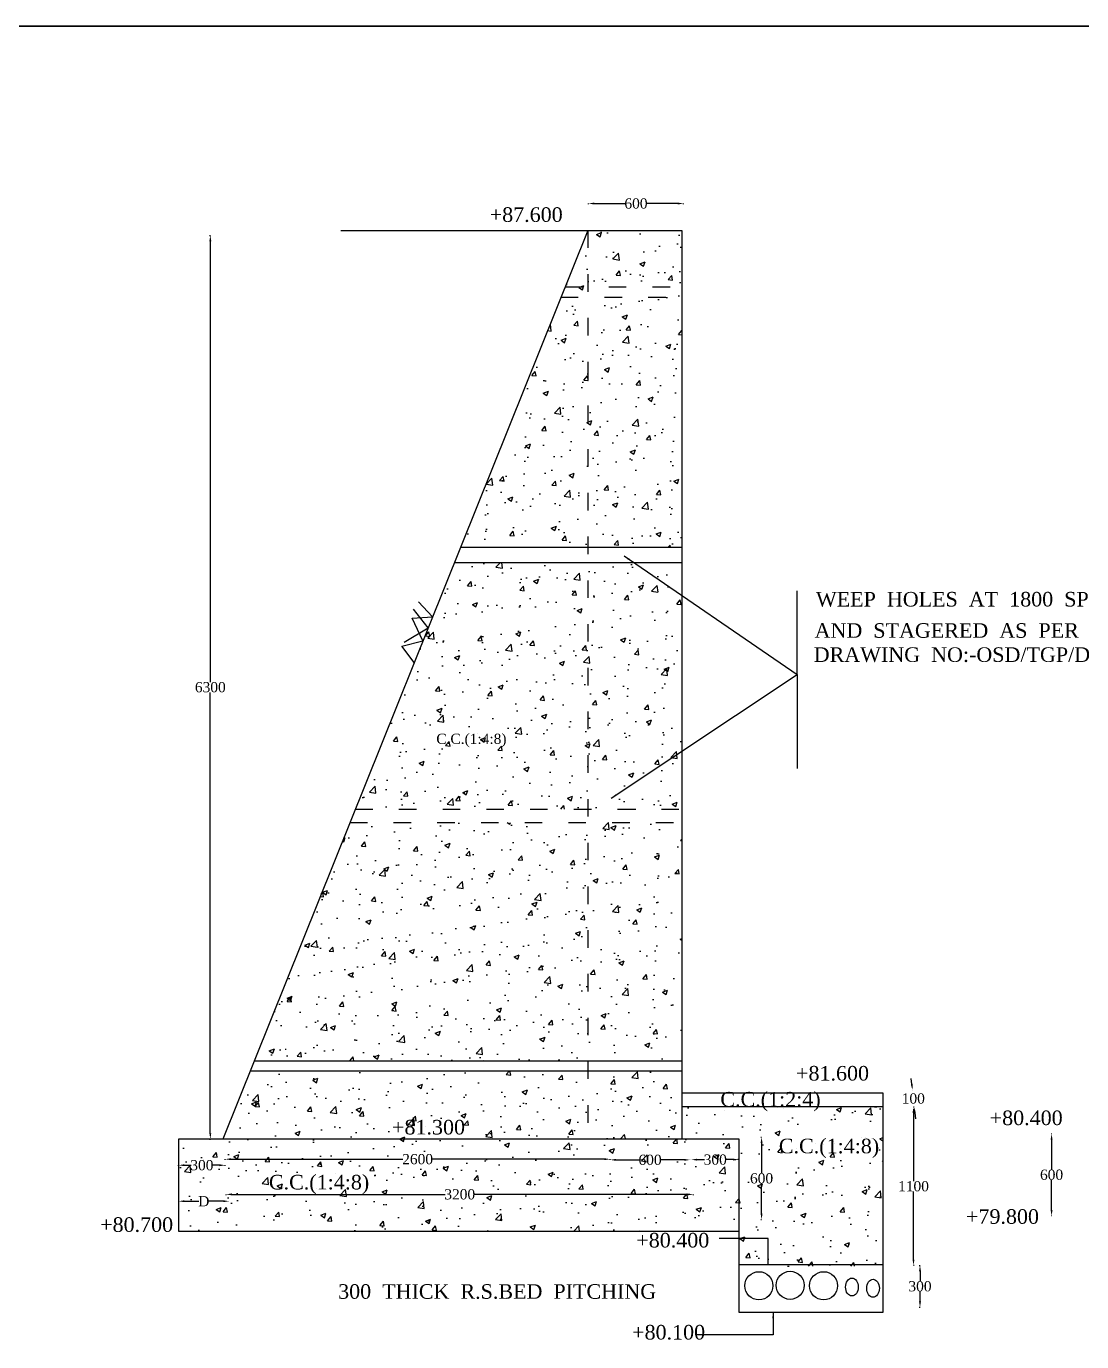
# Model space of a CAD drawing. Header units: millimetres. Extents: x 622 to 28982, y 1977 to 20039.
# Drawn here: x 14802 to 22043, y 11016 to 20039 of the extents above; entities that cross this region are included whole.
import ezdxf

# ---------------------------------------------------------------- set-up
doc = ezdxf.new("R2010")
doc.units = ezdxf.units.MM
doc.header["$MEASUREMENT"] = 0
doc.linetypes.add('ACAD_ISO03W100', pattern=[30, 12, -18])
for name, color, linetype in [('DIM', 5, 'Continuous'), ('DWG.LINE', 10, 'Continuous'), ('HATCH', 2, 'Continuous'), ('TEXT', 7, 'Continuous')]:
    doc.layers.add(name, color=color, linetype=linetype)
doc.layers.add('DO LINE', color=3, linetype='Continuous', plot=False)
doc.layers.add('TITLE', color=7, linetype='Continuous', lineweight=30)
doc.styles.get("Standard").update_dxf_attribs({"font": 'TIMES.TTF', "height": 70})
doc.dimstyles.get("Standard").update_dxf_attribs({"dimtxt": 70, "dimasz": 40, "dimexe": 0.18, "dimexo": 0.0625, "dimgap": 0.09, "dimtad": 0, "dimtih": 1, "dimtoh": 1, "dimdec": 0, "dimzin": 0, "dimdsep": 46, "dimtxsty": 'Standard', "dimcen": 300, "dimclre": 256, "dimclrt": 4, "dimadec": 0, "dimazin": 0, "dimtfac": 1, "dimtdec": 0, "dimtofl": 0, "dimtmove": 0, "dimatfit": 3, "dimfxl": 5, "dimfxlon": 1, "dimtolj": 1, "dimtzin": 0, "dimarcsym": 0})
pattern_1 = [(50, (0, 0), (358.6300913003767, -31.37606749129755), [37.5, -412.5]), (355, (0, 0), (-69.3756668065, 376.0960668500059), [30, -330]), (100.4514, (29.88584, -2.61467), (289.2546908570108, 344.7197710304768), [31.870095, -350.571056]), (46.18420000000001, (0, 100), (533.6205243128222, -82.75950716450905), [56.25, -618.75]), (96.6356, (44.4683725, 93.1033465), (467.3313527743517, 487.0589354502209), [47.805144, -525.8565]), (351.1842, (0, 100), (467.3309725668136, 487.0593004626623), [45, -495]), (21, (50, 75), (298.4535260592309, -201.3094453326694), [37.5, -412.5]), (326.0000000000001, (50, 75), (121.6576659607909, 362.5750225234265), [30, -330]), (71.4514, (74.8711165, 58.224197), (420.111314290745, 161.2652483549762), [31.870095, -350.571056]), (37.50000000000001, (0, 0), (6.079927658645334, 166.4469269156558), [0, -326, 0, -335, 0, -331.25]), (7.499999999999999, (0, 0), (131.5347687210743, 197.2058559411801), [0, -191, 0, -318.5, 0, -126.25]), (327.5, (-111.5, 0), (266.9112180862045, -11.2774358671899), [0, -125, 0, -390, 0, -517.5]), (317.5, (-161.5, 0), (291.5930846711931, 50.05249116615882), [0, -162.5, 0, -259, 0, -367.5])]

# ---------------------------------------------------------------- blocks, each defined once
blk = doc.blocks.new('*D87')
at = {"layer": 'Defpoints', "color": 0, "ltscale": 0.2}
for p in [(15846.82246838603, 12206.42280930436), (16166.28010570406, 12226.75180984786), (16166.28010570406, 12206.42280930436)]:
    blk.add_point(p, dxfattribs=at)
at = {"layer": 'DIM', "lineweight": -2, "ltscale": 0.2}
for p, q in [((15846.82246838603, 12221.75180984786), (15846.82246838603, 12226.93180984786)), ((16166.28010570406, 12221.75180984786), (16166.28010570406, 12226.93180984786))]:
    blk.add_line(p, q, dxfattribs=at)
at = {"layer": 'DIM', "color": 0, "lineweight": -2, "ltscale": 0.2}
for p, q in [((15886.82246838603, 12226.75180984786), (15932.87801379342, 12226.75180984786)), ((16126.28010570406, 12226.75180984786), (16080.22456029667, 12226.75180984786))]:
    blk.add_line(p, q, dxfattribs=at)
at = {"layer": 'DIM', "color": 0, "ltscale": 0.2}
for points in [[(15886.82246838603, 12233.41847651453), (15886.82246838603, 12220.0851431812), (15846.82246838603, 12226.75180984786)], [(16126.28010570406, 12233.41847651453), (16126.28010570406, 12220.0851431812), (16166.28010570406, 12226.75180984786)]]:
    blk.add_solid(points, dxfattribs=at)
at = {"layer": 'DIM', "color": 4, "ltscale": 0.2, "insert": (16006.55128704505, 12226.75180984786), "char_height": 70, "attachment_point": 5}
blk.add_mtext('\\A1;300', dxfattribs=at)
blk = doc.blocks.new('*D88')
at = {"layer": 'Defpoints', "color": 0, "ltscale": 0.2}
for p in [(15846.82246838603, 11979.89983966059), (16192.44374365726, 11979.89983966059), (16192.44374365726, 11979.89983966059)]:
    blk.add_point(p, dxfattribs=at)
at = {"layer": 'DIM', "lineweight": -2, "ltscale": 0.2}
for p, q in [((15846.82246838603, 11979.89983966059), (15846.82246838603, 11980.07983966059)), ((16192.44374365726, 11979.89983966059), (16192.44374365726, 11980.07983966059))]:
    blk.add_line(p, q, dxfattribs=at)
at = {"layer": 'DIM', "color": 0, "lineweight": -2, "ltscale": 0.2}
for p, q in [((15886.82246838603, 11979.89983966059), (15985.07302671379, 11979.89983966059)), ((16152.44374365726, 11979.89983966059), (16054.19318532951, 11979.89983966059))]:
    blk.add_line(p, q, dxfattribs=at)
at = {"layer": 'DIM', "color": 0, "ltscale": 0.2}
for points in [[(15886.82246838603, 11986.56650632726), (15886.82246838603, 11973.23317299392), (15846.82246838603, 11979.89983966059)], [(16152.44374365726, 11986.56650632726), (16152.44374365726, 11973.23317299392), (16192.44374365726, 11979.89983966059)]]:
    blk.add_solid(points, dxfattribs=at)
at = {"layer": 'DIM', "color": 4, "ltscale": 0.2, "insert": (16019.63310602165, 11979.89983966059), "char_height": 70, "attachment_point": 5}
blk.add_mtext('\\A1;D', dxfattribs=at)
blk = doc.blocks.new('*D89')
at = {"layer": 'Defpoints', "color": 0, "ltscale": 0.2}
for p in [(19378.60059637297, 12026.74490058937), (16172.44374365726, 11983.23317299392), (19378.60059637297, 11983.23317299392)]:
    blk.add_point(p, dxfattribs=at)
at = {"layer": 'DIM', "lineweight": -2, "ltscale": 0.2}
for p, q in [((16172.44374365726, 12021.74490058937), (16172.44374365726, 12026.92490058937)), ((19378.60059637297, 12021.74490058937), (19378.60059637297, 12026.92490058937))]:
    blk.add_line(p, q, dxfattribs=at)
at = {"layer": 'DIM', "color": 0, "lineweight": -2, "ltscale": 0.2}
for p, q in [((16212.44374365726, 12026.74490058937), (17676.00895444194, 12026.74490058937)), ((19338.60059637297, 12026.74490058937), (17875.0353855883, 12026.74490058937))]:
    blk.add_line(p, q, dxfattribs=at)
at = {"layer": 'DIM', "color": 0, "ltscale": 0.2}
for points in [[(16212.44374365726, 12033.41156725604), (16212.44374365726, 12020.07823392271), (16172.44374365726, 12026.74490058937)], [(19338.60059637297, 12033.41156725604), (19338.60059637297, 12020.07823392271), (19378.60059637297, 12026.74490058937)]]:
    blk.add_solid(points, dxfattribs=at)
at = {"layer": 'DIM', "color": 4, "ltscale": 0.2, "insert": (17775.52217001512, 12026.74490058937), "char_height": 70, "attachment_point": 5}
blk.add_mtext('\\A1;3200', dxfattribs=at)
blk = doc.blocks.new('*D90')
at = {"layer": 'Defpoints', "color": 0, "ltscale": 0.2}
for p in [(16166.28010570406, 12226.93180984786), (18806.97987338196, 12268.16195838666), (18806.97987338196, 12226.93180984786)]:
    blk.add_point(p, dxfattribs=at)
at = {"layer": 'DIM', "lineweight": -2, "ltscale": 0.2}
for p, q in [((16166.28010570406, 12263.16195838666), (16166.28010570406, 12268.34195838666)), ((18806.97987338196, 12263.16195838666), (18806.97987338196, 12268.34195838666))]:
    blk.add_line(p, q, dxfattribs=at)
at = {"layer": 'DIM', "color": 0, "lineweight": -2, "ltscale": 0.2}
for p, q in [((16206.28010570406, 12268.16195838666), (17386.13263554157, 12268.16195838666)), ((18766.97987338196, 12268.16195838666), (17587.12734354446, 12268.16195838666))]:
    blk.add_line(p, q, dxfattribs=at)
at = {"layer": 'DIM', "color": 0, "ltscale": 0.2}
for points in [[(16206.28010570406, 12274.82862505332), (16206.28010570406, 12261.49529171999), (16166.28010570406, 12268.16195838666)], [(18766.97987338196, 12274.82862505332), (18766.97987338196, 12261.49529171999), (18806.97987338196, 12268.16195838666)]]:
    blk.add_solid(points, dxfattribs=at)
at = {"layer": 'DIM', "color": 4, "ltscale": 0.2, "insert": (17486.62998954301, 12268.16195838666), "char_height": 70, "attachment_point": 5}
blk.add_mtext('\\A1;2600', dxfattribs=at)
blk = doc.blocks.new('*D91')
at = {"layer": 'Defpoints', "color": 0, "ltscale": 0.2}
for p in [(18806.97987338196, 12263.16195838666), (19355.3639298435, 12263.51927137838), (19355.3639298435, 12263.16195838666)]:
    blk.add_point(p, dxfattribs=at)
at = {"layer": 'DIM', "lineweight": -2, "ltscale": 0.2}
for p, q in [((18806.97987338196, 12263.22445838666), (18806.97987338196, 12263.69927137838)), ((19355.3639298435, 12263.22445838666), (19355.3639298435, 12263.69927137838))]:
    blk.add_line(p, q, dxfattribs=at)
at = {"layer": 'DIM', "color": 0, "lineweight": -2, "ltscale": 0.2}
for p, q in [((18846.97987338196, 12263.51927137838), (19007.62479995448, 12263.51927137838)), ((19315.3639298435, 12263.51927137838), (19154.71900327099, 12263.51927137838))]:
    blk.add_line(p, q, dxfattribs=at)
at = {"layer": 'DIM', "color": 0, "ltscale": 0.2}
for points in [[(18846.97987338196, 12270.18593804504), (18846.97987338196, 12256.85260471171), (18806.97987338196, 12263.51927137838)], [(19315.3639298435, 12270.18593804504), (19315.3639298435, 12256.85260471171), (19355.3639298435, 12263.51927137838)]]:
    blk.add_solid(points, dxfattribs=at)
at = {"layer": 'DIM', "color": 4, "ltscale": 0.2, "insert": (19081.17190161273, 12263.51927137838), "char_height": 70, "attachment_point": 5}
blk.add_mtext('\\A1;600', dxfattribs=at)
blk = doc.blocks.new('*D92')
at = {"layer": 'Defpoints', "color": 0, "ltscale": 0.2}
for p in [(19364.40738924957, 12265.02651461272), (19692.99171541049, 12265.02651461272), (19692.99171541049, 12265.02651461272)]:
    blk.add_point(p, dxfattribs=at)
at = {"layer": 'DIM', "lineweight": -2, "ltscale": 0.2}
for p, q in [((19364.40738924957, 12265.02651461272), (19364.40738924957, 12265.20651461272)), ((19692.99171541049, 12265.02651461272), (19692.99171541049, 12265.20651461272))]:
    blk.add_line(p, q, dxfattribs=at)
at = {"layer": 'DIM', "color": 0, "lineweight": -2, "ltscale": 0.2}
for p, q in [((19404.40738924957, 12265.02651461272), (19455.02627907841, 12265.02651461272)), ((19652.99171541049, 12265.02651461272), (19602.37282558165, 12265.02651461272))]:
    blk.add_line(p, q, dxfattribs=at)
at = {"layer": 'DIM', "color": 0, "ltscale": 0.2}
for points in [[(19404.40738924957, 12271.69318127939), (19404.40738924957, 12258.35984794605), (19364.40738924957, 12265.02651461272)], [(19652.99171541049, 12271.69318127939), (19652.99171541049, 12258.35984794605), (19692.99171541049, 12265.02651461272)]]:
    blk.add_solid(points, dxfattribs=at)
at = {"layer": 'DIM', "color": 4, "ltscale": 0.2, "insert": (19528.69955233003, 12265.02651461272), "char_height": 70, "attachment_point": 5}
blk.add_mtext('\\A1;300', dxfattribs=at)
blk = doc.blocks.new('*D93')
at = {"layer": 'Defpoints', "color": 0, "ltscale": 0.2}
for p in [(19816.90919392486, 12418.29372698197), (19816.90919392486, 11854.66156351702), (19846.36549562484, 11854.66156351702)]:
    blk.add_point(p, dxfattribs=at)
at = {"layer": 'DIM', "lineweight": -2, "ltscale": 0.2}
for p, q in [((19841.36549562484, 12418.29372698197), (19846.54549562484, 12418.29372698197)), ((19841.36549562484, 11854.66156351702), (19846.54549562484, 11854.66156351702))]:
    blk.add_line(p, q, dxfattribs=at)
at = {"layer": 'DIM', "color": 0, "lineweight": -2, "ltscale": 0.2}
for p, q in [((19846.36549562484, 12378.29372698197), (19846.36549562484, 12172.17326889765)), ((19846.36549562484, 11894.66156351702), (19846.36549562484, 12100.78202160133))]:
    blk.add_line(p, q, dxfattribs=at)
at = {"layer": 'DIM', "color": 0, "ltscale": 0.2}
for points in [[(19839.69882895817, 12378.29372698197), (19853.0321622915, 12378.29372698197), (19846.36549562484, 12418.29372698197)], [(19839.69882895817, 11894.66156351702), (19853.0321622915, 11894.66156351702), (19846.36549562484, 11854.66156351702)]]:
    blk.add_solid(points, dxfattribs=at)
at = {"layer": 'DIM', "color": 4, "ltscale": 0.2, "insert": (19846.36549562483, 12136.47764524949), "char_height": 70, "attachment_point": 5}
blk.add_mtext('\\A1;600', dxfattribs=at)
blk = doc.blocks.new('*D94')
at = {"layer": 'Defpoints', "color": 0, "ltscale": 0.2}
for p in [(20902.47616850381, 11539.3584497972), (20902.47616850381, 11252.64760577907), (20933.23890085393, 11252.64760577907)]:
    blk.add_point(p, dxfattribs=at)
at = {"layer": 'DIM', "lineweight": -2, "ltscale": 0.2}
for p, q in [((20928.23890085393, 11539.3584497972), (20933.41890085393, 11539.3584497972)), ((20928.23890085393, 11252.64760577907), (20933.41890085393, 11252.64760577907))]:
    blk.add_line(p, q, dxfattribs=at)
at = {"layer": 'DIM', "color": 0, "lineweight": -2, "ltscale": 0.2}
for p, q in [((20933.23890085393, 11499.3584497972), (20933.23890085393, 11431.6986514363)), ((20933.23890085393, 11292.64760577907), (20933.23890085393, 11360.30740413998))]:
    blk.add_line(p, q, dxfattribs=at)
at = {"layer": 'DIM', "color": 0, "ltscale": 0.2}
for points in [[(20926.57223418726, 11499.3584497972), (20939.9055675206, 11499.3584497972), (20933.23890085393, 11539.3584497972)], [(20926.57223418726, 11292.64760577907), (20939.9055675206, 11292.64760577907), (20933.23890085393, 11252.64760577907)]]:
    blk.add_solid(points, dxfattribs=at)
at = {"layer": 'DIM', "color": 4, "ltscale": 0.2, "insert": (20933.23890085393, 11396.00302778814), "char_height": 70, "attachment_point": 5}
blk.add_mtext('\\A1;300', dxfattribs=at)
blk = doc.blocks.new('*D95')
at = {"layer": 'Defpoints', "color": 0, "ltscale": 0.2}
for p in [(20888.67203952724, 12625.3180386341), (20930.82890085393, 12625.3180386341), (20930.82890085393, 11539.3584497972)]:
    blk.add_point(p, dxfattribs=at)
at = {"layer": 'DIM', "lineweight": -2, "ltscale": 0.2}
for p, q in [((20893.67203952724, 12625.3180386341), (20888.49203952724, 12625.3180386341)), ((20893.67203952724, 11539.3584497972), (20888.49203952724, 11539.3584497972))]:
    blk.add_line(p, q, dxfattribs=at)
at = {"layer": 'DIM', "color": 0, "lineweight": -2, "ltscale": 0.2}
for p, q in [((20888.67203952724, 12585.3180386341), (20888.67203952724, 12118.03386786381)), ((20888.67203952724, 11579.3584497972), (20888.67203952724, 12046.64262056749))]:
    blk.add_line(p, q, dxfattribs=at)
at = {"layer": 'DIM', "color": 0, "ltscale": 0.2}
for points in [[(20882.00537286057, 12585.3180386341), (20895.33870619391, 12585.3180386341), (20888.67203952724, 12625.3180386341)], [(20882.00537286057, 11579.3584497972), (20895.33870619391, 11579.3584497972), (20888.67203952724, 11539.3584497972)]]:
    blk.add_solid(points, dxfattribs=at)
at = {"layer": 'DIM', "color": 4, "ltscale": 0.2, "insert": (20888.67203952724, 12082.33824421565), "char_height": 70, "attachment_point": 5}
blk.add_mtext('\\A1;1100', dxfattribs=at)
blk = doc.blocks.new('*D96')
at = {"layer": 'Defpoints', "color": 0, "ltscale": 0.2}
for p in [(20881.06255064293, 12742.73084406328), (20893.67203952724, 12625.3180386341), (20893.67203952724, 12625.3180386341)]:
    blk.add_point(p, dxfattribs=at)
at = {"layer": 'DIM', "color": 0, "lineweight": -2, "ltscale": 0.2}
for p, q in [((20876.79133146751, 12782.50214887913), (20872.52011229208, 12822.27345369498)), ((20897.94325870267, 12585.54673381824), (20902.2144778781, 12545.77542900239))]:
    blk.add_line(p, q, dxfattribs=at)
at = {"layer": 'DIM', "lineweight": -2, "ltscale": 0.2}
for p, q in [((20881.06255064294, 12742.73084406328), (20881.24152151461, 12742.75006454957)), ((20893.67203952724, 12625.3180386341), (20893.85101039891, 12625.33725912038))]:
    blk.add_line(p, q, dxfattribs=at)
at = {"layer": 'DIM', "color": 0, "ltscale": 0.2}
for points in [[(20883.41988227015, 12783.2140187417), (20870.16278066486, 12781.79027901656), (20881.06255064294, 12742.73084406328)], [(20904.57180950531, 12586.25860368082), (20891.31470790003, 12584.83486395567), (20893.67203952724, 12625.3180386341)]]:
    blk.add_solid(points, dxfattribs=at)
at = {"layer": 'DIM', "color": 4, "ltscale": 0.2, "insert": (20887.36729508509, 12684.02444134869), "char_height": 70, "attachment_point": 5}
blk.add_mtext('\\A1;100', dxfattribs=at)
blk = doc.blocks.new('*D97')
at = {"layer": 'Defpoints', "color": 0, "ltscale": 0.2}
for p in [(21838.26769890965, 12442.60581494357), (21836.06717679824, 11879.82320947632), (21838.26769890965, 11879.82320947632)]:
    blk.add_point(p, dxfattribs=at)
at = {"layer": 'DIM', "lineweight": -2, "ltscale": 0.2}
for p, q in [((21838.20519890965, 12442.60581494357), (21835.88717679824, 12442.60581494357)), ((21838.20519890965, 11879.82320947632), (21835.88717679824, 11879.82320947632))]:
    blk.add_line(p, q, dxfattribs=at)
at = {"layer": 'DIM', "color": 0, "lineweight": -2, "ltscale": 0.2}
for p, q in [((21836.06717679824, 12402.60581494357), (21836.06717679824, 12196.91013585811)), ((21836.06717679824, 11919.82320947632), (21836.06717679824, 12125.51888856178))]:
    blk.add_line(p, q, dxfattribs=at)
at = {"layer": 'DIM', "color": 0, "ltscale": 0.2}
for points in [[(21829.40051013157, 12402.60581494357), (21842.73384346491, 12402.60581494357), (21836.06717679824, 12442.60581494357)], [(21829.40051013157, 11919.82320947632), (21842.73384346491, 11919.82320947632), (21836.06717679824, 11879.82320947632)]]:
    blk.add_solid(points, dxfattribs=at)
at = {"layer": 'DIM', "color": 4, "ltscale": 0.2, "insert": (21836.06717679824, 12161.21451220995), "char_height": 70, "attachment_point": 5}
blk.add_mtext('\\A1;600', dxfattribs=at)
blk = doc.blocks.new('*D107')
at = {"layer": 'Defpoints', "color": 0, "ltscale": 0.2}
for p in [(18658.2255657175, 18807.35551189972), (19310.99320823909, 18823.45695749567), (19310.99320823909, 18807.35551189972)]:
    blk.add_point(p, dxfattribs=at)
at = {"layer": 'DIM', "lineweight": -2, "ltscale": 0.2}
for p, q in [((18658.2255657175, 18818.45695749567), (18658.2255657175, 18823.63695749567)), ((19310.99320823909, 18818.45695749567), (19310.99320823909, 18823.63695749567))]:
    blk.add_line(p, q, dxfattribs=at)
at = {"layer": 'DIM', "color": 0, "lineweight": -2, "ltscale": 0.2}
for p, q in [((18698.2255657175, 18823.45695749567), (18911.06228532004, 18823.45695749567)), ((19270.99320823909, 18823.45695749567), (19058.15648863655, 18823.45695749567))]:
    blk.add_line(p, q, dxfattribs=at)
at = {"layer": 'DIM', "color": 0, "ltscale": 0.2}
for points in [[(18698.2255657175, 18830.12362416234), (18698.2255657175, 18816.790290829), (18658.2255657175, 18823.45695749567)], [(19270.99320823909, 18830.12362416234), (19270.99320823909, 18816.790290829), (19310.99320823909, 18823.45695749567)]]:
    blk.add_solid(points, dxfattribs=at)
at = {"layer": 'DIM', "color": 4, "ltscale": 0.2, "insert": (18984.60938697829, 18823.45695749567), "char_height": 70, "attachment_point": 5}
blk.add_mtext('\\A1;600', dxfattribs=at)
blk = doc.blocks.new('*D108')
at = {"layer": 'Defpoints', "color": 0, "ltscale": 0.2}
for p in [(15987.17954419067, 18605.28298142766), (15987.17954419067, 12405.80047153411), (16064.34555969897, 12405.80047153411)]:
    blk.add_point(p, dxfattribs=at)
at = {"layer": 'DIM', "lineweight": -2, "ltscale": 0.2}
for p, q in [((16059.34555969897, 18605.28298142766), (16064.52555969897, 18605.28298142766)), ((16059.34555969897, 12405.80047153411), (16064.52555969897, 12405.80047153411))]:
    blk.add_line(p, q, dxfattribs=at)
at = {"layer": 'DIM', "color": 0, "lineweight": -2, "ltscale": 0.2}
for p, q in [((16064.34555969897, 18565.28298142766), (16064.34555969897, 15541.23735012905)), ((16064.34555969897, 12445.80047153411), (16064.34555969897, 15469.84610283272))]:
    blk.add_line(p, q, dxfattribs=at)
at = {"layer": 'DIM', "color": 0, "ltscale": 0.2}
for points in [[(16057.6788930323, 18565.28298142766), (16071.01222636563, 18565.28298142766), (16064.34555969897, 18605.28298142766)], [(16057.6788930323, 12445.80047153411), (16071.01222636563, 12445.80047153411), (16064.34555969897, 12405.80047153411)]]:
    blk.add_solid(points, dxfattribs=at)
at = {"layer": 'DIM', "color": 4, "ltscale": 0.2, "insert": (16064.34555969896, 15505.54172648089), "char_height": 70, "attachment_point": 5}
blk.add_mtext('\\A1;6300', dxfattribs=at)

msp = doc.modelspace()

# ---------------------------------------------------------------- hatches: boundary and pattern name
at = {"layer": 'HATCH', "ltscale": 0.2}
h = msp.add_hatch(dxfattribs=at)
h.set_pattern_fill('AR-CONC', color=256, scale=50, style=0)
h.set_pattern_definition(pattern_1)
h.paths.add_polyline_path([(18653.19248034418, 18638.52115378366), (17780.29906428679, 16465.8924647538), (18653.19248034418, 16465.8924647538)])
h = msp.add_hatch(dxfattribs=at)
h.set_pattern_fill('AR-CONC', color=256, scale=50, style=0)
h.set_pattern_definition(pattern_1)
h.paths.add_polyline_path([(19298.10434489837, 18638.52115378366), (18653.19248034418, 18638.52115378366), (18653.19248034418, 16465.8924647538), (19298.10434489837, 16465.8924647538)])
h = msp.add_hatch(dxfattribs=at)
h.set_pattern_fill('AR-CONC', color=256, scale=50, style=0)
h.set_pattern_definition(pattern_1)
h.paths.add_polyline_path([(18653.19248034418, 16362.11709868214), (17738.60540800291, 16362.11709868213), (17058.71506889072, 14669.87239964288), (18653.19248034418, 14669.87239964288)])
h = msp.add_hatch(dxfattribs=at)
h.set_pattern_fill('AR-CONC', color=256, scale=50, style=0)
h.set_pattern_definition(pattern_1)
h.paths.add_polyline_path([(19298.10434489837, 16362.11709868214), (18653.19248034418, 16362.11709868213), (18653.19248034418, 14669.87239964288), (19298.10434489837, 14669.87239964288)])
h = msp.add_hatch(dxfattribs=at)
h.set_pattern_fill('AR-CONC', color=256, scale=50, style=0)
h.set_pattern_definition(pattern_1)
h.paths.add_polyline_path([(18653.19248034418, 14577.4908769601), (17021.59909812115, 14577.4908769601), (16365.15206563356, 12943.5964869063), (18653.19248034418, 12943.5964869063)])
h = msp.add_hatch(dxfattribs=at)
h.set_pattern_fill('AR-CONC', color=256, scale=50, style=0)
h.set_pattern_definition(pattern_1)
h.paths.add_polyline_path([(19298.10434489837, 14577.4908769601), (18653.19248034418, 14577.4908769601), (18653.19248034418, 12943.5964869063), (19298.10434489837, 12943.5964869063)])
h = msp.add_hatch(dxfattribs=at)
h.set_pattern_fill('AR-CONC', color=256, scale=50, style=0)
h.set_pattern_definition(pattern_1)
h.paths.add_polyline_path([(18653.19248034418, 12873.90405636111), (16337.15185368796, 12873.90405636112), (16149.08265470724, 12405.80047153411), (18653.19248034418, 12405.80047153411)])
h.paths.add_polyline_path([(17285.76208935599, 12410.2819497908), (17825.99280312672, 12410.2819497908), (17825.99280312672, 12562.98562679152), (17285.76208935599, 12562.98562679152)], flags=24)
h = msp.add_hatch(dxfattribs=at)
h.set_pattern_fill('AR-CONC', color=256, scale=50, style=0)
h.set_pattern_definition(pattern_1)
h.paths.add_polyline_path([(18653.19248034418, 12873.90405636111), (16337.15185368796, 12873.90405636112), (16149.08265470724, 12405.80047153411), (18653.19248034418, 12405.80047153411)])
h.paths.add_polyline_path([(17285.76208935599, 12410.2819497908), (17825.99280312672, 12410.2819497908), (17825.99280312672, 12562.98562679152), (17285.76208935599, 12562.98562679152)], flags=24)
h = msp.add_hatch(dxfattribs=at)
h.set_pattern_fill('AR-CONC', color=256, scale=50, style=0)
h.set_pattern_definition(pattern_1)
h.paths.add_polyline_path([(19298.10434489837, 12873.90405636111), (18653.19248034418, 12873.90405636112), (18653.19248034418, 12405.80047153411), (19298.10434489837, 12405.80047153411)])
h = msp.add_hatch(dxfattribs=at)
h.set_pattern_fill('AR-CONC', color=256, scale=50, style=0)
h.set_pattern_definition(pattern_1)
h.paths.add_polyline_path([(20678.95967135913, 12628.70654525639), (19298.10434489837, 12628.70654525638), (19298.10434489837, 12405.80047153411), (19692.9917154105, 12405.80047153411), (19692.99171541049, 11535.19575998899), (20678.95967135913, 11535.19575998899)])
h.paths.add_polyline_path([(19755.40839396658, 12189.58326889766), (19937.32259728309, 12189.58326889766), (19937.32259728309, 12083.37202160133), (19755.40839396658, 12083.37202160133)], flags=24)
h.paths.add_polyline_path([(19529.98272028779, 12564.19183893474), (20269.70874768505, 12564.19183893474), (20269.70874768505, 12765.34540778838), (19529.98272028779, 12765.34540778838)], flags=9)
h.paths.add_polyline_path([(20032.41141039025, 12243.56507006179), (20772.13743778751, 12243.56507006179), (20772.13743778751, 12444.71863891543), (20032.41141039025, 12444.71863891543)], flags=9)
h = msp.add_hatch(dxfattribs=at)
h.set_pattern_fill('AR-CONC', color=256, scale=50, style=0)
h.set_pattern_definition(pattern_1)
h.paths.add_polyline_path([(19692.99171541049, 12405.80047153411), (15846.82246838603, 12405.80047153411), (15846.82246838603, 11775.0198933348), (19692.99171541049, 11775.0198933348)])
h.paths.add_polyline_path([(15915.46801379342, 12279.85743349602), (16097.63456029667, 12279.85743349602), (16097.63456029667, 12173.6461861997), (15915.46801379342, 12173.6461861997)], flags=24)
h.paths.add_polyline_path([(15967.66302671379, 12032.39983966059), (16071.60318532951, 12032.39983966059), (16071.60318532951, 11927.39983966059), (15967.66302671379, 11927.39983966059)], flags=24)
h.paths.add_polyline_path([(17658.59895444194, 12079.85052423753), (17892.44538558829, 12079.85052423753), (17892.44538558829, 11973.63927694121), (17658.59895444194, 11973.63927694121)], flags=24)
h.paths.add_polyline_path([(17368.72263554157, 12321.26758203482), (17604.53734354445, 12321.26758203482), (17604.53734354445, 12215.05633473849), (17368.72263554157, 12215.05633473849)], flags=24)
h.paths.add_polyline_path([(18990.21479995448, 12316.62489502654), (19172.12900327099, 12316.62489502654), (19172.12900327099, 12210.41364773021), (18990.21479995448, 12210.41364773021)], flags=24)
h.paths.add_polyline_path([(19437.61627907841, 12318.13213826088), (19619.78282558165, 12318.13213826088), (19619.78282558165, 12211.92089096456), (19437.61627907841, 12211.92089096456)], flags=24)
h.paths.add_polyline_path([(16432.74003298711, 11995.44189400921), (17172.46606038437, 11995.44189400921), (17172.46606038437, 12196.59546286285), (16432.74003298711, 12196.59546286285)], flags=24)

# ---------------------------------------------------------------- linework, layer by layer
at = {"layer": 'DO LINE', "linetype": 'ACAD_ISO03W100', "ltscale": 10}
for points in [[(18653.19248034418, 18638.52115378366), (18653.19248034418, 12405.80047153411)], [(18498.25090761457, 18252.87211594783), (19298.10434489837, 18252.87211594783)], [(18469.03643506263, 18180.15739495945), (19298.10434489837, 18180.15739495945)], [(17058.71506889072, 14669.87239964288), (19298.10434489837, 14669.87239964288)], [(17021.59909812115, 14577.4908769601), (19298.10434489837, 14577.4908769601)]]:
    msp.add_lwpolyline(points, dxfattribs=at)
at = {"layer": 'DWG.LINE', "ltscale": 0.2}
for points in [[(18653.19248034418, 18638.52115378366), (16149.08265470725, 12405.80047153411)], [(16960.63324456362, 18638.52115378366), (19298.10434489837, 18638.52115378366), (19298.10434489837, 12405.80047153411)], [(16365.15206563356, 12943.5964869063), (19298.10434489837, 12943.5964869063)], [(16337.15185368796, 12873.90405636112), (19298.10434489837, 12873.90405636112)], [(19298.10434489837, 12723.23681346471), (20678.95967135913, 12723.23681346471), (20678.95967135913, 11215.99394674621), (19692.99171541049, 11215.99394674621), (19692.99171541049, 12405.80047153411), (15846.82246838603, 12405.80047153411), (15846.82246838603, 11775.0198933348), (19692.99171541049, 11775.0198933348)], [(19298.10434489837, 12628.70654525638), (20678.95967135913, 12628.70654525638)], [(19692.99171541049, 11546.35853051855), (20678.95967135913, 11546.35853051855)]]:
    msp.add_lwpolyline(points, dxfattribs=at)
at = {"layer": 'DWG.LINE', "linetype": 'Continuous', "ltscale": 0.2}
for points in [[(17780.29906428679, 16465.8924647538), (19298.10434489837, 16465.8924647538)], [(17738.60540800291, 16362.11709868213), (19298.10434489837, 16362.11709868213)]]:
    msp.add_lwpolyline(points, dxfattribs=at)
at = {"layer": 'HATCH', "ltscale": 0.2}
for points in [[(17522.14348447993, 15823.34412081641), (17449.5, 15980), (17588.57531926514, 15988.69272748955), (17493, 16090.5)], [(17394, 15814.5), (17558.31755538107, 15913.38125798925), (17457.5, 16042)], [(17463.05941843003, 15676.28408507421), (17379, 15788), (17522.14348447993, 15823.34412081641)]]:
    msp.add_lwpolyline(points, dxfattribs=at)
for centre in [(19827.75989983929, 11400.05797512415), (20042.42021229574, 11402.95587372732), (20271.58461897635, 11400.05797512415)]:
    msp.add_circle(centre, 96.33745108350756, dxfattribs=at)
for centre in [(20465.93923981342, 11391.3643289413), (20610.97998058279, 11382.67063313181)]:
    msp.add_ellipse(centre, major_axis=(-3.764242613608344e-15, -61.47474710633558), ratio=0.707092460134144, dxfattribs=at)
at = {"layer": 'TITLE', "ltscale": 0.2}
msp.add_lwpolyline([(621.5429124834045, 20039.13310552213), (28982.08523871227, 20039.13310552213), (28982.08523871227, 1977.35729645734), (621.5429124834045, 1977.35729645734)], close=True, dxfattribs=at)

# ---------------------------------------------------------------- texts
at = {"layer": 'TEXT', "linetype": 'Continuous', "ltscale": 0.2}
for s, height, p in [('+87.600', 100, (17981.33870463639, 18697.55272977646)), ('WEEP  HOLES  AT  1800  SPACING', 100, (20219.41528717187, 16059.25711206475)), ('AND  STAGERED  AS  PER  ', 100, (20210.21343667863, 15844.76520757337)), ('DRAWING  NO:-OSD/TGP/DESIGNS/84-5', 100, (20204.07897581937, 15679.29998377295)), ('C.C.(1:4:8)', 70, (17614.8135200027, 15116.75072935905)), ('+81.600', 100, (20082.95950362671, 12807.4940191879)), ('C.C.(1:2:4)', 100, (19563.50831509673, 12629.2963811121)), ('+80.400', 100, (21411.59904600275, 12501.77415308437)), ('+81.300', 100, (17311.21270218944, 12437.75130811813)), ('C.C.(1:4:8)', 100, (19964.93700519919, 12308.66961223915)), ('C.C.(1:4:8)', 100, (16466.26562779605, 12060.54643618657)), ('+79.800', 100, (21248.99102560859, 11824.92401477561)), ('+80.700', 100, (15308.65506042851, 11769.52286407496)), ('+80.400', 100, (18987.05637171719, 11662.42629725929)), ('300  THICK  R.S.BED  PITCHING', 100, (16941.36729297994, 11310.68821290259)), ('+80.100', 100, (18958.36922943669, 11031.06476705861))]:
    msp.add_text(s, height=height, dxfattribs=at).set_placement(p)

# ---------------------------------------------------------------- dimensions: what is measured, and where the dimension line sits
at = {"layer": 'DIM', "ltscale": 0.2}
for p1, p2, distance, text, picture, middle in [((18658.2255657175, 18807.35551189972), (19310.99320823909, 18807.35551189972), 16.101445595948462, '600', '*D107', (18984.60938697829, 18823.45695749567)), ((15987.17954419067, 18605.28298142766), (15987.17954419067, 12405.80047153411), 77.1660155082991, '6300', '*D108', (16064.34555969896, 15505.54172648089)), ((20881.06255064294, 12742.73084406328), (20893.67203952724, 12625.3180386341), 0, '100', '*D96', (20887.36729508509, 12684.02444134869)), ((20930.82890085393, 11539.3584497972), (20930.82890085393, 12625.3180386341), 42.15686132668998, '1100', '*D95', (20888.67203952724, 12082.33824421565)), ((19816.90919392486, 12418.29372698197), (19816.90919392486, 11854.66156351702), 29.45630169997821, '600', '*D93', (19846.36549562483, 12136.47764524949)), ((21838.26769890965, 12442.60581494357), (21838.26769890965, 11879.82320947632), -2.2005221114122833, '600', '*D97', (21836.06717679824, 12161.21451220995)), ((15846.82246838603, 12206.42280930436), (16166.28010570406, 12206.42280930436), 20.329000543499205, '300', '*D87', (16006.55128704505, 12226.75180984786)), ((16166.28010570406, 12226.93180984786), (18806.97987338196, 12226.93180984786), 41.23014853879977, '2600', '*D90', (17486.62998954301, 12268.16195838666)), ((18806.97987338196, 12263.16195838666), (19355.3639298435, 12263.16195838666), 0.35731299172039144, '600', '*D91', (19081.17190161273, 12263.51927137838)), ((19364.40738924957, 12265.02651461272), (19692.99171541049, 12265.02651461272), 0, '300', '*D92', (19528.69955233003, 12265.02651461272)), ((15846.82246838603, 11979.89983966059), (16192.44374365726, 11979.89983966059), 0, 'D', '*D88', (16019.63310602165, 11979.89983966059)), ((16172.44374365726, 11983.23317299392), (19378.60059637297, 11983.23317299392), 43.51172759545079, '3200', '*D89', (17775.52217001512, 12026.74490058937)), ((20902.47616850381, 11539.3584497972), (20902.47616850381, 11252.64760577907), 30.76273235011831, '300', '*D94', (20933.23890085393, 11396.00302778814))]:
    dim = msp.add_aligned_dim(p1=p1, p2=p2, distance=distance, text=text, dimstyle='Standard', dxfattribs=at)
    dim.commit()
    dim.dimension.update_dxf_attribs({"geometry": picture, "text_midpoint": middle})

# ---------------------------------------------------------------- leaders
for points in [[(18902.46361954388, 16405.83881481591), (20090.65640528547, 15591.80860788545), (20090.65640528547, 14948.17532775532)], [(18815.38395102753, 14744.79434306653), (20090.65640528547, 15591.80860788545), (20090.65640528547, 16166.46047660802)], [(19891, 11546.35853051855), (19891, 11724.5), (19554.5, 11724.5)], [(19925.5, 11215.99394674621), (19925.5, 11063), (19392.5, 11063)]]:
    msp.add_leader(points, dimstyle='Standard', override={"dimgap": 0.09, "dimtad": 0}, dxfattribs=at)

doc.saveas('drawing.dxf')
